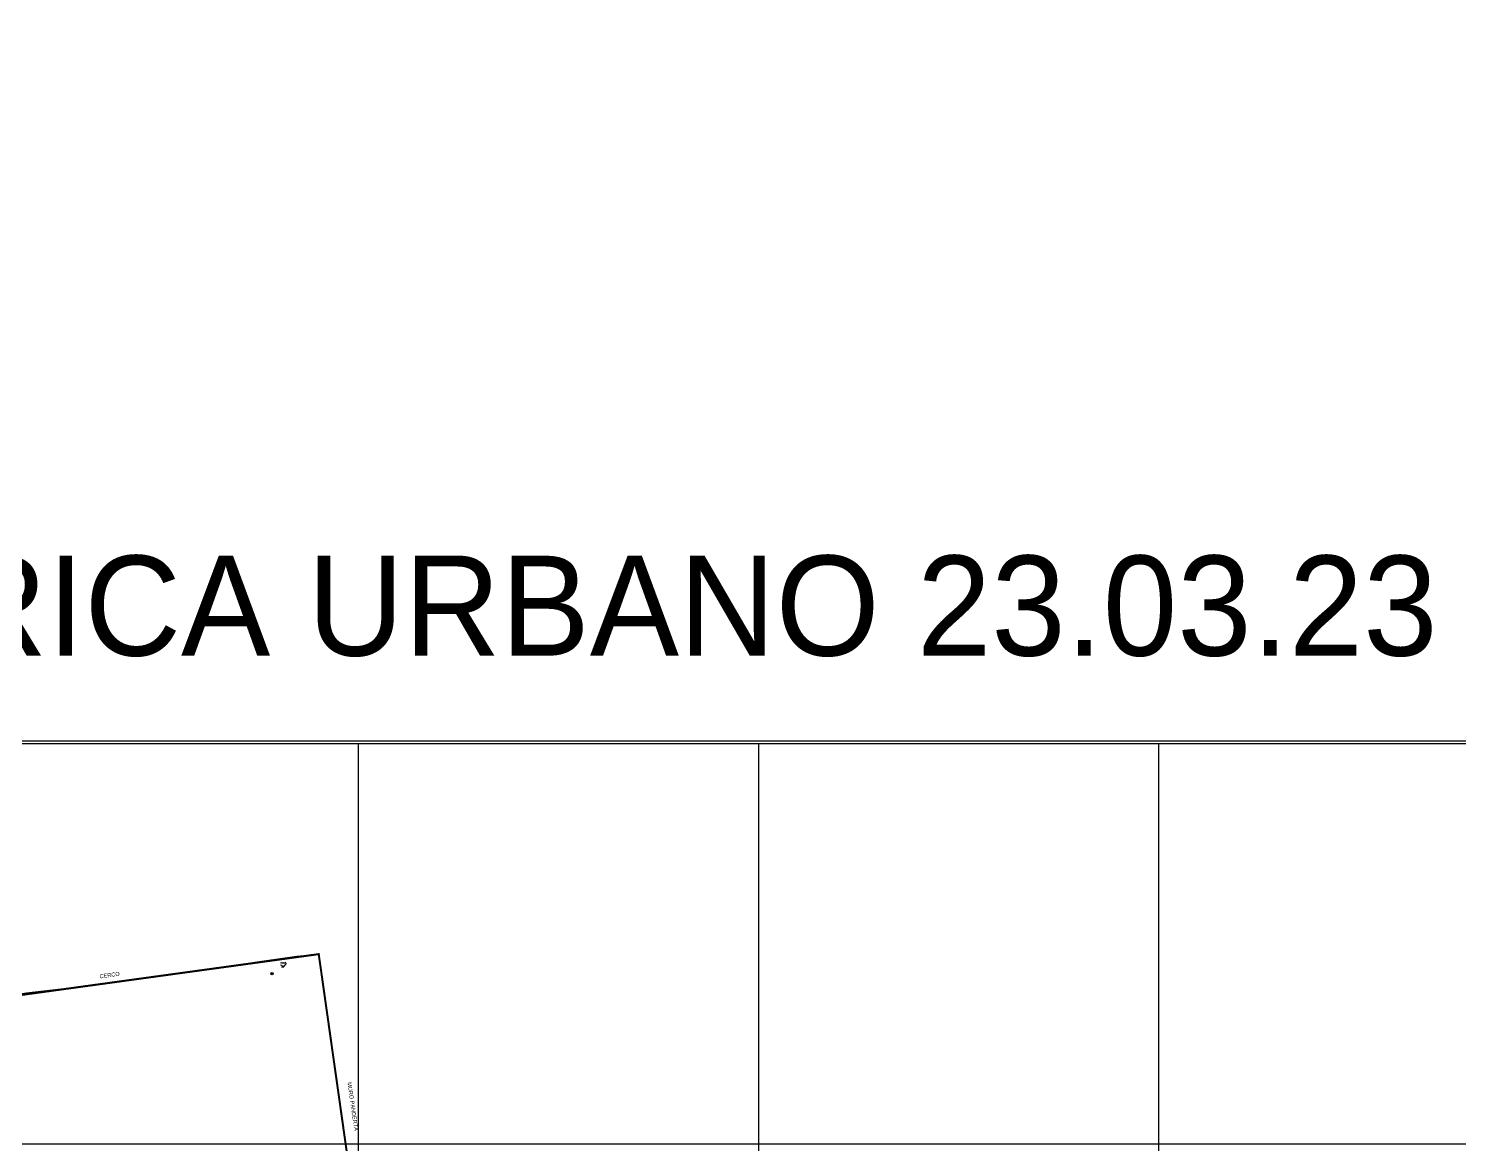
# Model space of a CAD drawing. Extents: x 352140 to 354978, y 6304672 to 6307963.
# Drawn here: x 352517.5 to 352875.1, y 6306099.9 to 6306378.6 of the extents above; entities that cross this region are included whole.
import ezdxf

# ---------------------------------------------------------------- set-up
doc = ezdxf.new("R2010")
doc.units = 0
for name, pattern in [('CONTINUOS', [0]), ('DASHDOT', [1, 0.5, -0.25, 0, -0.25]), ('DASHED', [19.05, 12.7, -6.35])]:
    doc.linetypes.add(name, pattern=pattern)
doc.layers.get('0').update_dxf_attribs({"linetype": 'CONTINUOUS'})
for name, color, linetype in [('-LAMINA 1_1250', 1, 'CONTINUOUS'), ('02_Geo ext_Acotamiento', 7, 'CONTINUOUS'), ('03_S2_Pav ext_Borde vereda', 7, 'CONTINUOUS'), ('1-CERCO MALLA', 252, 'MALLA_LINE'), ('1-coordenadas', 8, 'CONTINUOUS'), ('1-MURO PANDERETA', 250, 'FENCELINE2'), ('1-OA', 7, 'CONTINUOUS'), ('1-TEXTOS', 7, 'CONTINUOUS'), ('Z-CI', 253, 'CONTINUOUS')]:
    doc.layers.add(name, color=color, linetype=linetype)
doc.layers.add('0_ASD_LINEA OFICIAL', color=253, linetype='DASHDOT', lineweight=20)
doc.layers.add('0_ASD_TOPOGRAFIA_ELEMENTOS', color=9, linetype='CONTINUOS', lineweight=5, true_color=0xbdbdbd)
doc.styles.add('A', font='arial.ttf', dxfattribs={"height": 2})
doc.styles.add('ROMANS', font='romans.shx', dxfattribs={"width": 0.75})
doc.linetypes.add('FENCELINE2', pattern='A,0.25,-0.1,[132,ltypeshp.shx,S=0.1,R=0,X=-0.1,Y=0],-0.1,1', length=1.45)
doc.linetypes.add('MALLA_LINE', pattern='A,0.5,-0.2,["MLL",STANDARD,S=0.1,R=0,X=-0.1,Y=-0.05],-0.25', length=0.95)
doc.dimstyles.new('Principal', dxfattribs={"dimscale": 0, "dimtxt": 2, "dimasz": 2, "dimexe": 1, "dimexo": 1, "dimtad": 1, "dimrnd": 0.05, "dimzin": 1, "dimtxsty": 'ROMANS', "dimcen": 2.5, "dimclrt": 2, "dimaunit": 2, "dimadec": 0, "dimazin": 0, "dimtfac": 1, "dimtmove": 0, "dimatfit": 3, "dimfxl": 1, "dimfxlon": 1, "dimarcsym": 0})

# ---------------------------------------------------------------- blocks, each defined once
blk = doc.blocks.new('COORDENADAS')
at = {"layer": '-LAMINA 1_1250'}
blk.add_lwpolyline([(0, 0), (1436.25, 0), (1436.25, -923.479), (0, -923.479)], close=True, dxfattribs=at)
at = {"layer": '1-coordenadas'}
for p, q in [((20, -0.625), (1420, -0.625)), ((420, -900.625), (420, -0.625)), ((520, -900.625), (520, -0.625)), ((620, -900.625), (620, -0.625)), ((20, -100.625), (1420, -100.625))]:
    blk.add_line(p, q, dxfattribs=at)
blk = doc.blocks.new('CI')
at = {"layer": 'Z-CI'}
blk.add_circle((0, 0), 1.2, dxfattribs=at)
at = {"layer": 'Z-CI', "style": 'ROMANS'}
blk.add_text('CI', height=0.8, rotation=360, dxfattribs=at).set_placement((-0.6, -0.4))
blk = doc.blocks.new('*D1192')
at = {"layer": '02_Geo ext_Acotamiento', "color": 0, "lineweight": -2, "transparency": 16777216}
blk.add_line((352392.92, 6306017.75), (352390.07, 6306012.4), dxfattribs=at)
at = {"layer": '02_Geo ext_Acotamiento', "color": 0, "transparency": 16777216}
blk.add_solid([(352389.93, 6306012.48), (352390.22, 6306012.32), (352389.6, 6306011.52)], dxfattribs=at)
at = {"layer": '02_Geo ext_Acotamiento', "color": 2, "transparency": 16777216, "insert": (352390.93, 6306015.94), "char_height": 1, "attachment_point": 5, "rotation": 61.982, "style": 'ROMANS'}
blk.add_mtext('R415,75', dxfattribs=at)
blk = doc.blocks.new('*D1193')
at = {"layer": '02_Geo ext_Acotamiento', "color": 0, "lineweight": -2, "transparency": 16777216}
blk.add_line((352522.63, 6306005.55), (352524.49, 6305999.79), dxfattribs=at)
at = {"layer": '02_Geo ext_Acotamiento', "color": 0, "transparency": 16777216}
blk.add_solid([(352524.65, 6305999.84), (352524.33, 6305999.74), (352524.79, 6305998.84)], dxfattribs=at)
at = {"layer": '02_Geo ext_Acotamiento', "color": 2, "transparency": 16777216, "insert": (352524.27, 6306003.43), "char_height": 1, "attachment_point": 5, "rotation": 287.908, "style": 'ROMANS'}
blk.add_mtext('R360,95', dxfattribs=at)
blk = doc.blocks.new('*D1359')
at = {"layer": '02_Geo ext_Acotamiento', "color": 0, "lineweight": -2, "transparency": 16777216}
blk.add_line((352523.02, 6305997.83), (352524.83, 6305992.06), dxfattribs=at)
at = {"layer": '02_Geo ext_Acotamiento', "color": 0, "transparency": 16777216}
blk.add_solid([(352524.99, 6305992.11), (352524.67, 6305992.01), (352525.13, 6305991.1)], dxfattribs=at)
at = {"layer": '02_Geo ext_Acotamiento', "color": 2, "transparency": 16777216, "insert": (352524.64, 6305995.69), "char_height": 1, "attachment_point": 5, "rotation": 287.4059, "style": 'ROMANS'}
blk.add_mtext('R398,50', dxfattribs=at)
blk = doc.blocks.new('A$C27410629')
at = {"layer": '0_ASD_LINEA OFICIAL', "ltscale": 8, "const_width": 0.5}
blk.add_lwpolyline([(382.02, 1269.77), (376.32, 1311.9), (303.89, 1301.95), (293.94, 1373.01), (386.07, 1385.66), (401.88, 1274.18)], dxfattribs=at)
blk = doc.blocks.new('*D1443')
at = {"layer": '02_Geo ext_Acotamiento', "color": 0, "lineweight": -2, "transparency": 16777216}
blk.add_line((352518.34, 6306006.82), (352520.12, 6306001.03), dxfattribs=at)
at = {"layer": '02_Geo ext_Acotamiento', "color": 0, "transparency": 16777216}
blk.add_solid([(352520.28, 6306001.08), (352519.96, 6306000.99), (352520.41, 6306000.08)], dxfattribs=at)
at = {"layer": '02_Geo ext_Acotamiento', "color": 2, "transparency": 16777216, "insert": (352519.95, 6306004.67), "char_height": 1, "attachment_point": 5, "rotation": 287.1256, "style": 'ROMANS'}
blk.add_mtext('R371,50', dxfattribs=at)
blk = doc.blocks.new('*D1444')
at = {"layer": '02_Geo ext_Acotamiento', "color": 0, "lineweight": -2, "transparency": 16777216}
blk.add_line((352520.73, 6306014.91), (352522.58, 6306009.15), dxfattribs=at)
at = {"layer": '02_Geo ext_Acotamiento', "color": 0, "transparency": 16777216}
blk.add_solid([(352522.74, 6306009.2), (352522.43, 6306009.1), (352522.89, 6306008.2)], dxfattribs=at)
at = {"layer": '02_Geo ext_Acotamiento', "color": 2, "transparency": 16777216, "insert": (352522.37, 6306012.79), "char_height": 1, "attachment_point": 5, "rotation": 287.8732, "style": 'ROMANS'}
blk.add_mtext('R364,50', dxfattribs=at)

msp = doc.modelspace()

# ---------------------------------------------------------------- linework, layer by layer
at = {"layer": '1-CERCO MALLA', "ltscale": 6, "flags": 128}
msp.add_lwpolyline([(352337.146, 6306112.838), (352346.232, 6306114.011), (352353.182, 6306114.927), (352362.012, 6306116.13), (352374.363, 6306117.747), (352379.719, 6306118.522), (352393.747, 6306120.555), (352405.941, 6306122.192), (352413.457, 6306123.181), (352423.332, 6306124.48), (352439.365, 6306126.73), (352451.379, 6306128.32), (352457.777, 6306129.292), (352466.702, 6306130.579), (352475.746, 6306131.789), (352486.383, 6306133.143), (352502.561, 6306135.306), (352516.962, 6306137.666), (352525.677, 6306138.744), (352534.922, 6306139.859), (352553.418, 6306142.31), (352562.45, 6306143.665), (352584.53, 6306146.839), (352590.039, 6306147.37)], dxfattribs=at)
at = {"layer": '1-MURO PANDERETA', "ltscale": 3, "flags": 128}
msp.add_lwpolyline([(352704.788, 6306049.818), (352701.656, 6306049.367), (352692.361, 6306048.082), (352681.859, 6306046.613), (352670.566, 6306045.036), (352660.796, 6306043.664), (352645.594, 6306041.527), (352637.691, 6306040.405), (352631.946, 6306039.557), (352615.863, 6306037.317), (352605.848, 6306035.894), (352604.45, 6306045.559), (352603.055, 6306055.471), (352601.748, 6306064.659), (352600.199, 6306075.72), (352598.416, 6306088.333), (352597.043, 6306098.008), (352595.643, 6306107.979), (352594.536, 6306115.801), (352593.255, 6306124.828), (352591.16, 6306139.419), (352590.039, 6306147.37)], dxfattribs=at)
at = {"layer": '1-OA', "flags": 128}
for points in [[(352580.473, 6306144.66), (352580.715, 6306144.647), (352580.872, 6306144.478), (352580.852, 6306144.065)], [(352580.807, 6306145.184), (352580.5, 6306145.079)], [(352580.807, 6306145.184), (352581.604, 6306145.204), (352581.852, 6306145.336)], [(352581.244, 6306144.018), (352581.292, 6306144.447), (352581.572, 6306144.428), (352581.601, 6306144.634), (352582.02, 6306145.004)]]:
    msp.add_lwpolyline(points, dxfattribs=at)

# ---------------------------------------------------------------- block references
at = {"color": 252, "linetype": 'DASHED'}
msp.add_blockref('COORDENADAS', (352180, 6306200.625), dxfattribs=at)
at = {"layer": '03_S2_Pav ext_Borde vereda', "linetype": 'Continuous'}
msp.add_blockref('A$C27410629', (352203.962, 6304761.714), dxfattribs=at)
at = {"layer": 'Z-CI', "xscale": 0.25, "yscale": 0.25, "zscale": 0.25}
msp.add_blockref('CI', (352578.37, 6306142.477), dxfattribs=at)

# ---------------------------------------------------------------- texts
at = {"layer": '0_ASD_TOPOGRAFIA_ELEMENTOS', "insert": (352137.683, 6306246.921), "char_height": 25, "attachment_point": 1}
msp.add_mtext_dynamic_manual_height_columns('PROPUESTA GEOMETRICA URBANO 23.03.23', width=873.50235, gutter_width=6.25, heights=[-25], dxfattribs=at)
at = {"layer": '1-TEXTOS', "style": 'A'}
for s, rotation, p in [('CERCO', 7.99548, (352535.34, 6306141.302)), ('MURO PANDERTA', 278.0655, (352597.212, 6306115.309))]:
    msp.add_text(s, height=1, rotation=rotation, dxfattribs=at).set_placement(p)

# ---------------------------------------------------------------- dimensions: what is measured, and where the dimension line sits
at = {"layer": '02_Geo ext_Acotamiento'}
for center, mpoint, override, picture, middle in [((352584.909, 6306378.558), (352389.603, 6306011.519), {"dimscale": 0, "dimaunit": 0, "dimfxl": 0.22, "dimarcsym": 1}, '*D1192', (352391.73, 6306015.515)), ((352405.923, 6306371.355), (352525.13, 6305991.103), {"dimscale": 0, "dimaunit": 0, "dimfxl": 0.22, "dimarcsym": 1}, '*D1359', (352523.776, 6305995.422)), ((352411.017, 6306355.1124), (352520.4132, 6306000.0786), {"dimscale": 0, "dimfxl": 0.22}, '*D1443', (352519.0802, 6306004.4047)), ((352411.026, 6306355.092), (352522.891, 6306008.199), {"dimscale": 0, "dimfxl": 0.22}, '*D1444', (352521.501, 6306012.508)), ((352413.813, 6306342.279), (352524.794, 6305998.84), {"dimscale": 0, "dimaunit": 0, "dimfxl": 0.22, "dimarcsym": 1}, '*D1193', (352523.402, 6306003.147))]:
    dim = msp.add_radius_dim(center=center, mpoint=mpoint, dimstyle='Principal', override=override, dxfattribs=at)
    dim.commit()
    dim.dimension.update_dxf_attribs({"geometry": picture, "text_midpoint": middle, "dimtype": 164})

doc.saveas('drawing.dxf')
